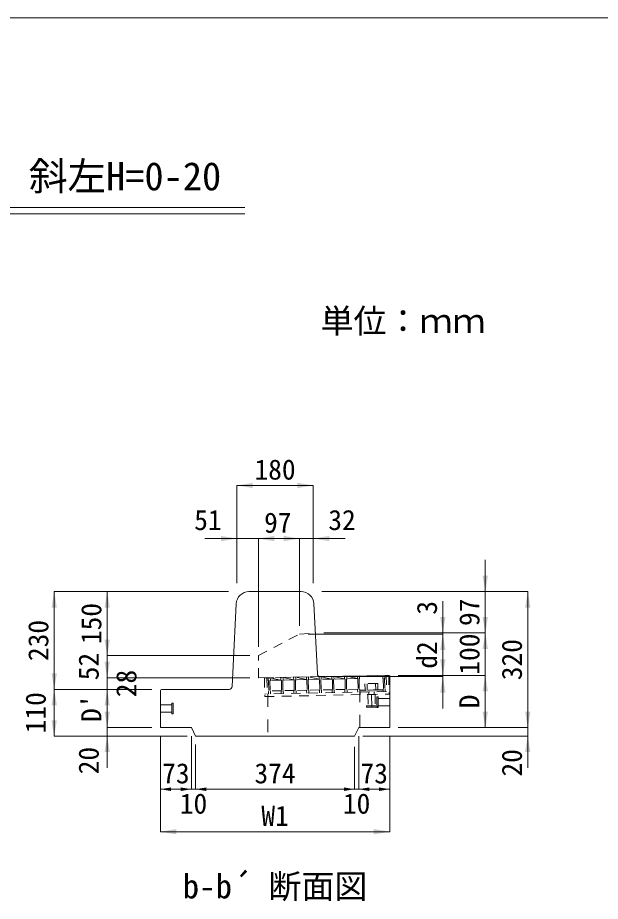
# Model space of a CAD drawing. Units: millimetres at full size; some dimension numbers follow another scale. Extents: x 50430 to 75195, y -63423 to -40900.
# Drawn here: x 67336 to 68708, y -51762 to -49682 of the extents above; entities that cross this region are included whole.
import ezdxf
from ezdxf.enums import TextEntityAlignment as Align

# ---------------------------------------------------------------- set-up
doc = ezdxf.new("R2010")
doc.units = ezdxf.units.MM
doc.header["$LTSCALE"] = 30
doc.linetypes.add('USER1', pattern=[1.35, 0.75, -0.6])
doc.linetypes.add('USER2', pattern=[2, 1, -1])
for name, color, linetype, lineweight in [('0_2', 7, 'Continuous', 13), ('側溝・本体', 7, 'Continuous', 9), ('寸法線', 7, 'Continuous', 9), ('寸法表', 7, 'Continuous', 9), ('本体', 2, 'Continuous', 20), ('枠', 5, 'Continuous', 5), ('補助線', 8, 'Continuous', 13), ('ｲﾝｻｰﾄ', 3, 'USER1', 9), ('ｸﾞﾚｰﾁﾝｸﾞ', 7, 'USER1', 5)]:
    doc.layers.add(name, color=color, linetype=linetype, lineweight=lineweight)
doc.layers.add('ﾊｯﾁﾝｸﾞ', color=8, linetype='Continuous')
doc.styles.add('ＭＳ ゴシック', font='')
doc.styles.get('ＭＳ ゴシック').set_extended_font_data('MS Gothic')

# ---------------------------------------------------------------- blocks, each defined once
blk = doc.blocks.new('filled_arrow')
at = {"color": 0, "linetype": 'Continuous', "lineweight": -2}
blk.add_solid([(7.5, 1.25), (0, 0), (7.5, -1.25)], dxfattribs=at)

msp = doc.modelspace()

# ---------------------------------------------------------------- hatches: boundary and pattern name
at = {"layer": 'ﾊｯﾁﾝｸﾞ'}
msp.add_hatch(color=256, dxfattribs=at).paths.add_polyline_path([(68166.02, -51268.68), (68141.32, -51269.17), (68141.23, -51264.67), (68165.93, -51264.18), (68196.22, -51263.57), (68196.31, -51268.07)])

# ---------------------------------------------------------------- linework, layer by layer
at = {"layer": '0_2', "lineweight": 20}
for p, q in [((65163.67, -50128.41), (67870.38, -50128.41)), ((65163.67, -50143.41), (67870.38, -50143.41))]:
    msp.add_line(p, q, dxfattribs=at)
at = {"layer": '側溝・本体', "linetype": 'USER1'}
for p, q in [((67902.63, -51182.86), (67999.51, -51132.86)), ((67999.51, -51132.86), (68036.67, -51129.86)), ((67902.63, -51235.21), (67902.63, -51182.86)), ((67902.63, -51235.21), (68048.59, -51232.64))]:
    msp.add_line(p, q, dxfattribs=at)
at = {"layer": '側溝・本体', "linetype": 'USER2'}
for p, q in [((68141.81, -51352.76), (68141.81, -51269.16)), ((67924.73, -51273.5), (67924.71, -51372.76))]:
    msp.add_line(p, q, dxfattribs=at)
at = {"layer": '寸法線'}
for p, q in [((67851.81, -50782.76), (68031.81, -50782.76)), ((67851.81, -51012.76), (67851.81, -50782.76)), ((68031.81, -51012.76), (68031.81, -50782.76)), ((67776.81, -50907.76), (67977.63, -50907.76)), ((67851.81, -51012.76), (67851.81, -50907.76)), ((67902.63, -51162.86), (67902.63, -50907.76)), ((67902.63, -50907.76), (67999.51, -50907.76)), ((67902.63, -51162.86), (67902.63, -50907.76)), ((67924.51, -50907.76), (68106.81, -50907.76)), ((67999.51, -51112.86), (67999.51, -50907.76)), ((67999.51, -51112.86), (67999.51, -50907.76)), ((68031.81, -51012.76), (68031.81, -50907.76)), ((68436.81, -51204.86), (68436.81, -50957.76)), ((67421.81, -51262.76), (67421.81, -51032.76)), ((67831.81, -51032.76), (67421.81, -51032.76)), ((67546.57, -51182.86), (67546.57, -51032.76)), ((67831.81, -51032.76), (67546.57, -51032.76)), ((68051.81, -51032.76), (68436.81, -51032.76)), ((68051.81, -51032.76), (68536.81, -51032.76)), ((68536.81, -51352.76), (68536.81, -51032.76)), ((68336.81, -51207.86), (68336.81, -51054.86)), ((68436.81, -51304.76), (68436.81, -51054.86)), ((67546.57, -51272.71), (67546.57, -51107.86)), ((68019.51, -51132.86), (68336.81, -51132.86)), ((68056.67, -51129.86), (68436.81, -51129.86)), ((68056.67, -51129.86), (68436.81, -51129.86)), ((68056.67, -51129.86), (68336.81, -51129.86)), ((67546.57, -51337.76), (67546.57, -51160.21)), ((68336.81, -51307.76), (68336.81, -51154.76)), ((67882.63, -51182.86), (67546.57, -51182.86)), ((67882.63, -51182.86), (67546.57, -51182.86)), ((67882.63, -51235.21), (67546.57, -51235.21)), ((67882.63, -51235.21), (67546.57, -51235.21)), ((68061.81, -51232.76), (68336.81, -51232.76)), ((68231.81, -51229.76), (68336.81, -51229.76)), ((68231.81, -51229.76), (68436.81, -51229.76)), ((68231.81, -51229.76), (68436.81, -51229.76)), ((68436.81, -51352.76), (68436.81, -51229.76)), ((67651.81, -51262.76), (67421.81, -51262.76)), ((67421.81, -51372.76), (67421.81, -51262.76)), ((67651.81, -51262.76), (67421.81, -51262.76)), ((67546.57, -51352.76), (67546.57, -51262.76)), ((67651.81, -51262.76), (67546.57, -51262.76)), ((67651.81, -51262.76), (67546.57, -51262.76)), ((67546.57, -51447.76), (67546.57, -51277.76)), ((68536.81, -51447.76), (68536.81, -51277.76)), ((67651.81, -51352.76), (67546.57, -51352.76)), ((67651.81, -51352.76), (67546.57, -51352.76)), ((68231.81, -51352.76), (68536.81, -51352.76)), ((68231.81, -51352.76), (68436.81, -51352.76)), ((68231.81, -51352.76), (68536.81, -51352.76)), ((67734.81, -51372.76), (67421.81, -51372.76)), ((67734.81, -51372.76), (67546.57, -51372.76)), ((67671.81, -51372.76), (67671.81, -51497.76)), ((67671.81, -51372.76), (67671.81, -51597.76)), ((67744.81, -51372.76), (67744.81, -51497.76)), ((67744.81, -51372.76), (67744.81, -51497.76)), ((68138.82, -51372.76), (68138.82, -51497.76)), ((68148.82, -51372.76), (68536.81, -51372.76)), ((68211.81, -51372.76), (68211.81, -51497.76)), ((68211.81, -51372.76), (68211.81, -51597.76)), ((67754.81, -51392.76), (67754.81, -51497.76)), ((67671.81, -51497.76), (67769.81, -51497.76)), ((67694.81, -51497.76), (67804.81, -51497.76)), ((68113.82, -51497.76), (68211.81, -51497.76)), ((67671.81, -51597.76), (68211.81, -51597.76))]:
    msp.add_line(p, q, dxfattribs=at)
at = {"layer": '寸法表'}
for p, q in [((68138.82, -51377.76), (68138.82, -51497.76)), ((67754.81, -51397.76), (67754.81, -51497.76)), ((68128.82, -51397.76), (68128.82, -51497.76)), ((68128.82, -51397.76), (68128.82, -51497.76)), ((67754.81, -51497.76), (68128.82, -51497.76)), ((68078.82, -51497.76), (68188.82, -51497.76))]:
    msp.add_line(p, q, dxfattribs=at)
at = {"layer": '本体'}
for p, q in [((67880.35, -51032.76), (68003.28, -51032.76)), ((67840.65, -51256.11), (67850.39, -51061.26)), ((68041.47, -51225.99), (68033.24, -51061.26)), ((68048.59, -51232.64), (68211.81, -51229.76)), ((68211.81, -51352.76), (68211.81, -51229.76)), ((67671.81, -51265.76), (67671.81, -51352.76)), ((67833.66, -51262.76), (67674.81, -51262.76)), ((67744.81, -51352.76), (67671.81, -51352.76)), ((67744.81, -51352.76), (67754.81, -51372.76)), ((68138.82, -51352.76), (68128.82, -51372.76)), ((68138.82, -51352.76), (68211.81, -51352.76)), ((67754.81, -51372.76), (68128.82, -51372.76))]:
    msp.add_line(p, q, dxfattribs=at)
for centre, radius, start, end in [((67880.35, -51062.76), 30, 90, 177.13809), ((68003.28, -51062.76), 30, 2.86255, 90), ((68048.47, -51225.64), 7, 182.86442, 271.0139), ((67674.81, -51265.76), 3, 90, 180), ((67833.66, -51255.76), 7, 270, 357.13809)]:
    msp.add_arc(centre, radius, start, end, dxfattribs=at)
at = {"layer": '枠', "lineweight": 20}
msp.add_line((64003.72, -49681.72), (74003.72, -49681.72), dxfattribs=at)
at = {"layer": '補助線'}
for p, q in [((68158.94, -51274.82), (68178.94, -51274.42)), ((68168.94, -51274.62), (68169.54, -51304.61))]:
    msp.add_line(p, q, dxfattribs=at)
at = {"layer": 'ｲﾝｻｰﾄ'}
for p, q in [((68160.44, -51274.79), (68177.44, -51274.45)), ((68160.44, -51274.79), (68160.98, -51301.78)), ((68177.44, -51274.45), (68177.98, -51301.44)), ((67671.81, -51316.26), (67671.81, -51299.26)), ((68156.98, -51301.86), (68181.97, -51301.36)), ((68156.98, -51301.86), (68157.04, -51304.86)), ((68157.04, -51304.86), (68182.03, -51304.36)), ((68181.97, -51301.36), (68182.03, -51304.36))]:
    msp.add_line(p, q, dxfattribs=at)
at = {"layer": 'ｲﾝｻｰﾄ', "linetype": 'USER2'}
for p, q in [((68181.81, -51305.26), (68181.81, -51280.26)), ((68184.81, -51280.26), (68181.81, -51280.26)), ((68184.81, -51305.26), (68184.81, -51280.26)), ((68211.81, -51284.26), (68184.81, -51284.26)), ((67671.81, -51299.26), (67698.81, -51299.26)), ((67698.81, -51320.26), (67698.81, -51295.26)), ((67698.81, -51295.26), (67701.81, -51295.26)), ((67701.81, -51320.26), (67701.81, -51295.26)), ((68184.81, -51305.26), (68181.81, -51305.26)), ((68211.81, -51301.26), (68184.81, -51301.26)), ((67671.81, -51316.26), (67698.81, -51316.26)), ((67698.81, -51320.26), (67701.81, -51320.26))]:
    msp.add_line(p, q, dxfattribs=at)
at = {"layer": 'ｸﾞﾚｰﾁﾝｸﾞ'}
for p, q in [((67916.61, -51235.66), (68209.55, -51229.8)), ((67916.61, -51235.66), (67917.49, -51279.65)), ((67922.61, -51235.54), (67923.37, -51273.53)), ((67925.61, -51235.48), (67925.73, -51241.48)), ((67925.73, -51241.48), (67926.75, -51242.46)), ((67926.75, -51242.46), (67927.23, -51266.45)), ((67930.72, -51241.38), (67929.75, -51242.4)), ((67929.75, -51242.4), (67930.22, -51266.39)), ((67930.6, -51235.38), (67930.72, -51241.38)), ((67955.72, -51240.88), (67930.6, -51235.38)), ((67955.72, -51240.88), (67930.72, -51241.38)), ((67955.6, -51234.88), (67955.72, -51240.88)), ((67955.72, -51240.88), (67956.74, -51241.86)), ((67956.74, -51241.86), (67957.22, -51265.85)), ((67960.72, -51240.78), (67959.74, -51241.8)), ((67959.74, -51241.8), (67960.22, -51265.79)), ((67985.71, -51240.28), (67960.6, -51234.78)), ((67960.6, -51234.78), (67960.72, -51240.78)), ((67985.71, -51240.28), (67960.72, -51240.78)), ((67985.71, -51240.28), (67960.72, -51240.78)), ((67985.59, -51234.28), (67985.71, -51240.28)), ((67985.71, -51240.28), (67986.73, -51241.26)), ((67986.73, -51241.26), (67987.21, -51265.25)), ((67990.71, -51240.18), (67989.73, -51241.2)), ((67989.73, -51241.2), (67990.21, -51265.19)), ((67990.59, -51234.18), (67990.71, -51240.18)), ((68015.71, -51239.68), (67990.59, -51234.18)), ((68015.71, -51239.68), (67990.71, -51240.18)), ((68015.59, -51233.68), (68015.71, -51239.68)), ((68015.71, -51239.68), (68016.73, -51240.66)), ((68016.73, -51240.66), (68017.21, -51264.65)), ((68020.71, -51239.58), (68019.73, -51240.6)), ((68019.73, -51240.6), (68020.21, -51264.59)), ((68020.59, -51233.58), (68020.71, -51239.58)), ((68045.7, -51239.08), (68020.59, -51233.58)), ((68045.7, -51239.08), (68020.71, -51239.58)), ((68045.7, -51239.08), (68020.71, -51239.58)), ((68045.58, -51233.08), (68045.7, -51239.08)), ((68045.7, -51239.08), (68046.72, -51240.06)), ((68046.72, -51240.06), (68047.2, -51264.05)), ((68050.7, -51238.98), (68049.72, -51240)), ((68049.72, -51240), (68050.2, -51263.99)), ((68075.7, -51238.48), (68050.58, -51232.98)), ((68050.58, -51232.98), (68050.7, -51238.98)), ((68075.7, -51238.48), (68050.7, -51238.98)), ((68075.58, -51232.48), (68075.7, -51238.48)), ((68075.7, -51238.48), (68076.72, -51239.46)), ((68076.72, -51239.46), (68077.2, -51263.45)), ((68080.69, -51238.38), (68079.72, -51239.4)), ((68079.72, -51239.4), (68080.19, -51263.39)), ((68105.69, -51237.88), (68080.57, -51232.38)), ((68080.57, -51232.38), (68080.69, -51238.38)), ((68105.69, -51237.88), (68080.69, -51238.38)), ((68105.57, -51231.88), (68105.69, -51237.88)), ((68105.69, -51237.88), (68106.71, -51238.86)), ((68106.71, -51238.86), (68107.19, -51262.85)), ((68110.69, -51237.78), (68109.71, -51238.8)), ((68109.71, -51238.8), (68110.19, -51262.79)), ((68135.68, -51237.28), (68110.57, -51231.78)), ((68110.57, -51231.78), (68110.69, -51237.78)), ((68135.68, -51237.28), (68110.69, -51237.78)), ((68135.56, -51231.28), (68135.68, -51237.28)), ((68135.68, -51237.28), (68136.7, -51238.26)), ((68136.7, -51238.26), (68137.18, -51262.25)), ((68140.68, -51237.18), (68139.7, -51238.2)), ((68139.7, -51238.2), (68140.18, -51262.19)), ((68140.56, -51231.18), (68140.68, -51237.18)), ((68183.42, -51248.82), (68153.43, -51249.42)), ((68183.42, -51248.82), (68153.43, -51249.42)), ((68178.43, -51248.92), (68178.73, -51263.92)), ((68178.43, -51248.92), (68178.73, -51263.92)), ((68183.42, -51248.82), (68183.72, -51263.82)), ((68183.42, -51248.82), (68183.72, -51263.82)), ((68195.55, -51230.08), (68195.67, -51236.08)), ((68195.67, -51236.08), (68196.69, -51237.06)), ((68196.69, -51237.06), (68197.17, -51261.05)), ((68200.67, -51235.98), (68199.69, -51237)), ((68199.69, -51237), (68200.17, -51260.99)), ((68200.55, -51229.98), (68200.67, -51235.98)), ((68203.55, -51229.92), (68204.31, -51267.91)), ((68209.55, -51229.8), (68210.43, -51273.79)), ((68204.31, -51267.91), (67917.37, -51273.65)), ((67926.25, -51267.47), (67927.23, -51266.45)), ((67926.37, -51273.47), (67926.25, -51267.47)), ((67957.22, -51265.85), (67930.22, -51266.39)), ((67931.24, -51267.37), (67930.22, -51266.39)), ((67931.36, -51273.37), (67931.24, -51267.37)), ((67956.24, -51266.87), (67957.22, -51265.85)), ((67956.36, -51272.87), (67956.24, -51266.87)), ((67987.21, -51265.25), (67960.22, -51265.79)), ((67961.24, -51266.77), (67960.22, -51265.79)), ((67961.36, -51272.77), (67961.24, -51266.77)), ((67986.23, -51266.27), (67987.21, -51265.25)), ((67986.35, -51272.27), (67986.23, -51266.27)), ((68017.21, -51264.65), (67990.21, -51265.19)), ((67991.23, -51266.17), (67990.21, -51265.19)), ((67991.35, -51272.17), (67991.23, -51266.17)), ((68016.23, -51265.67), (68017.21, -51264.65)), ((68016.35, -51271.67), (68016.23, -51265.67)), ((68047.2, -51264.05), (68020.21, -51264.59)), ((68021.23, -51265.57), (68020.21, -51264.59)), ((68021.35, -51271.57), (68021.23, -51265.57)), ((68046.22, -51265.07), (68047.2, -51264.05)), ((68046.34, -51271.07), (68046.22, -51265.07)), ((68077.2, -51263.45), (68050.2, -51263.99)), ((68051.22, -51264.97), (68050.2, -51263.99)), ((68051.34, -51270.97), (68051.22, -51264.97)), ((68076.22, -51264.47), (68077.2, -51263.45)), ((68076.34, -51270.47), (68076.22, -51264.47)), ((68107.19, -51262.85), (68080.19, -51263.39)), ((68081.21, -51264.37), (68080.19, -51263.39)), ((68081.33, -51270.37), (68081.21, -51264.37)), ((68106.21, -51263.87), (68107.19, -51262.85)), ((68106.33, -51269.87), (68106.21, -51263.87)), ((68137.18, -51262.25), (68110.19, -51262.79)), ((68111.21, -51263.77), (68110.19, -51262.79)), ((68111.33, -51269.77), (68111.21, -51263.77)), ((68136.2, -51263.27), (68137.18, -51262.25)), ((68136.32, -51269.27), (68136.2, -51263.27)), ((68141.2, -51263.17), (68140.18, -51262.19)), ((68141.32, -51269.17), (68141.2, -51263.17)), ((68196.22, -51263.57), (68141.23, -51264.67)), ((68142.32, -51269.15), (68142.44, -51275.15)), ((68142.32, -51269.15), (68142.44, -51275.15)), ((68153.43, -51249.42), (68153.73, -51264.42)), ((68153.43, -51249.42), (68153.73, -51264.42)), ((68183.72, -51263.82), (68153.73, -51264.42)), ((68183.72, -51263.82), (68153.73, -51264.42)), ((68158.43, -51249.32), (68158.73, -51264.32)), ((68158.43, -51249.32), (68158.73, -51264.32)), ((68162.44, -51274.75), (68162.32, -51268.75)), ((68162.44, -51274.75), (68162.32, -51268.75)), ((68175.44, -51274.49), (68175.32, -51268.49)), ((68175.44, -51274.49), (68175.32, -51268.49)), ((68196.19, -51262.07), (68197.17, -51261.05)), ((68196.31, -51268.07), (68196.19, -51262.07)), ((68201.19, -51261.97), (68200.17, -51260.99)), ((68201.31, -51267.97), (68201.19, -51261.97)), ((67917.49, -51279.65), (68210.43, -51273.79))]:
    msp.add_line(p, q, dxfattribs=at)

# ---------------------------------------------------------------- block references
at = {"layer": '寸法線'}
for p, xscale, yscale in [((67851.81, -50782.76), 5, 5), ((67902.63, -50907.76), 5, 5), ((67902.63, -50907.76), 5, 5), ((68031.81, -50907.76), 5, 5), ((67671.81, -51497.76), 3.33, 3.33), ((67754.81, -51497.76), 3.33, 3.33), ((67671.81, -51597.76), 5, 5)]:
    msp.add_blockref('filled_arrow', p, dxfattribs=dict(at, xscale=xscale, yscale=yscale))
for p, xscale, yscale, rotation in [((68031.81, -50782.76), 5, 5, 180), ((67851.81, -50907.76), 5, 5, 180), ((67999.51, -50907.76), 5, 5, 180), ((68436.81, -51032.76), 5, 5, 90), ((67421.81, -51032.76), 5, 5, 270), ((67546.57, -51032.76), 5, 5, 270), ((68536.81, -51032.76), 5, 5, 270), ((68336.81, -51129.86), 5, 5, 90), ((68436.81, -51129.86), 5, 5, 90), ((68336.81, -51132.86), 5, 5, 270), ((68436.81, -51129.86), 5, 5, 270), ((67546.57, -51182.86), 5, 5, 90), ((67546.57, -51182.86), 5, 5, 90), ((67546.57, -51235.21), 5, 5, 90), ((68336.81, -51229.76), 5, 5, 90), ((67421.81, -51262.76), 5, 5, 90), ((68336.81, -51232.76), 5, 5, 270), ((68436.81, -51229.76), 5, 5, 270), ((68436.81, -51229.76), 5, 5, 270), ((67421.81, -51262.76), 5, 5, 270), ((67546.57, -51262.76), 5, 5, 270), ((67546.57, -51262.76), 5, 5, 270), ((67546.57, -51352.76), 5, 5, 90), ((68436.81, -51352.76), 5, 5, 90), ((68536.81, -51352.76), 5, 5, 90), ((68536.81, -51352.76), 5, 5, 90), ((67421.81, -51372.76), 5, 5, 90), ((67546.57, -51372.76), 5, 5, 270), ((68536.81, -51372.76), 5, 5, 270), ((67744.81, -51497.76), 3.33, 3.33, 180), ((68211.81, -51497.76), 3.33, 3.33, 180), ((68211.81, -51597.76), 5, 5, 180)]:
    msp.add_blockref('filled_arrow', p, dxfattribs=dict(at, xscale=xscale, yscale=yscale, rotation=rotation))
at = {"layer": '寸法表', "xscale": 3.33, "yscale": 3.33}
for p in [(67754.81, -51497.76), (68138.82, -51497.76)]:
    msp.add_blockref('filled_arrow', p, dxfattribs=at)
at = {"layer": '寸法表', "xscale": 3.33, "yscale": 3.33, "rotation": 180}
msp.add_blockref('filled_arrow', (68128.82, -51497.76), dxfattribs=at)
msp.add_blockref('filled_arrow', (68128.82, -51497.76), dxfattribs=at)

# ---------------------------------------------------------------- texts
at = {"layer": '0_2', "style": 'ＭＳ ゴシック'}
for s, height, p in [('ＩＢＣ排水側溝\u3000深型集水桝\u3000セミフラットＢ Ⅱ型 斜左H=0-20', 66.46, (66501.09, -50054.92)), ('単位：ｍｍ', 56.96, (68243.15, -50395.46))]:
    msp.add_text(s, height=height, dxfattribs=at).set_placement(p, align=Align.MIDDLE_CENTER)
msp.add_text('b-b´ 断面図', height=56.96, dxfattribs=at).set_placement((67941.81, -51697.76), align=Align.TOP_CENTER)
at = {"layer": '寸法線', "style": 'ＭＳ ゴシック'}
for s, p in [('180', (67941.81, -50745.26)), ('51', (67783.72, -50864.01)), ('97', (67948.25, -50870.26)), ('32', (68099.51, -50864.01)), ('73', (67708.31, -51460.26)), ('73', (68175.31, -51460.26)), ('10', (67749.81, -51531.51)), ('W1', (67941.81, -51560.26))]:
    msp.add_text(s, height=47.47, dxfattribs=at).set_placement(p, align=Align.MIDDLE_CENTER)
for s, p in [('3', (68299.31, -51070.78)), ('97', (68399.31, -51081.31)), ('150', (67509.07, -51107.81)), ('230', (67384.31, -51147.76)), ('100', (68399.31, -51179.81)), ('d2', (68299.31, -51181.82)), ('320', (68499.31, -51192.76)), ('52', (67502.82, -51209.04)), ('28', (67591.53, -51248.99)), ('110', (67378.06, -51317.76)), ("D'", (67509.07, -51307.18)), ('D', (68399.31, -51291.26)), ('20', (67502.82, -51430.44)), ('20', (68499.31, -51435.67))]:
    msp.add_text(s, height=47.47, rotation=90, dxfattribs=at).set_placement(p, align=Align.MIDDLE_CENTER)
at = {"layer": '寸法表', "style": 'ＭＳ ゴシック'}
for s, p in [('374', (67941.81, -51460.26)), ('10', (68133.82, -51531.51))]:
    msp.add_text(s, height=47.47, dxfattribs=at).set_placement(p, align=Align.MIDDLE_CENTER)

doc.saveas('drawing.dxf')
